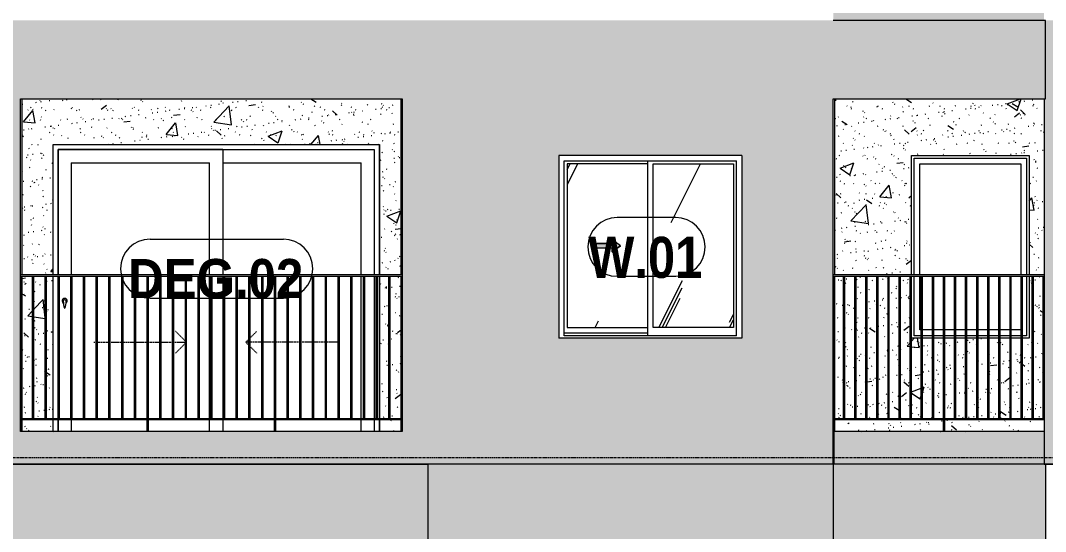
# Model space of a CAD drawing. Header units: millimetres. Extents: x 9199 to 175431, y -4466 to 35300.
# Drawn here: x 61912 to 69762, y 5034 to 8950 of the extents above; entities that cross this region are included whole.
import ezdxf

# ---------------------------------------------------------------- set-up
doc = ezdxf.new("R2010")
doc.units = ezdxf.units.MM
for name, pattern in [('1 NÉT CALL OUT', [6, 3, -3]), ('Centre', [31.75, 6.35, -4.7625, 15.875, -4.7625]), ('Dash', [6, 3, -3])]:
    doc.linetypes.add(name, pattern=pattern)
for name, color, linetype, lineweight in [('0-1', 7, 'Continuous', 5), ('A-DETL-GENF', 92, 'Continuous', 9), ('A-DETL-GENF-1', 92, '1 NÉT CALL OUT', 9), ('A-DOOR', 31, 'Continuous', 9), ('A-DOOR-FRAM', 31, 'Continuous', 9), ('A-DOOR-HDLN', 31, 'Dash', 18), ('A-DOOR-IDEN', 31, 'Continuous', 9), ('A-FLOR-HRAL', 11, 'Continuous', 9), ('A-FLOR-HRAL-1', 253, 'Continuous', 9), ('A-FLOR-LEVL-2', 51, 'Centre', 9), ('A-GLAZ', 151, 'Continuous', 9), ('A-GLAZ-1', 253, 'Continuous', 9), ('A-GLAZ-2', 7, 'Continuous', 9), ('A-GLAZ-3', 7, '1 NÉT CALL OUT', 9), ('A-GLAZ-IDEN', 152, 'Continuous', 9), ('A-WALL', 113, 'Continuous', 9), ('A-WALL-PATT', 111, 'Continuous', 9), ('A-WALL-PATT-1', 9, 'Continuous', 9), ('A-WALL-PATT-2', 111, 'Continuous', 5), ('I-WALL', 2, 'Continuous', 9), ('I-WALL-1', 7, 'Continuous', 9), ('S-COLS-1', 7, 'Continuous', 9)]:
    doc.layers.add(name, color=color, linetype=linetype, lineweight=lineweight)
doc.styles.add('Arial_B_1', font='arialbd.ttf', dxfattribs={"width": 0.85, "height": 315})
doc.styles.add('Arial_B_2', font='arialbd.ttf', dxfattribs={"width": 0.9, "height": 300})
pattern_1 = [(50, (51388.9, 1200), (1093.104, -95.634), [114.3, -1257.3]), (355, (51388.9, 1200), (-211.46, 1146.34), [91.44, -1005.84]), (100.451, (51480, 1192), (881.656, 1050.7), [97.14, -1068.54]), (46.184, (51389, 1504.8), (1626.475, -252.26), [171.45, -1885.95]), (96.636, (51524.5, 1483.8), (1424.42, 1484.57), [145.71, -1602.81]), (351.184, (51389, 1504.8), (1424.43, 1484.55), [137.16, -1508.76]), (21, (51541.3, 1428.6), (909.686, -613.59), [114.3, -1257.3]), (326, (51541.3, 1428.6), (370.81, 1105.13), [91.44, -1005.84]), (71.451, (51617.1, 1377.5), (1280.503, 491.53), [97.14, -1068.54]), (37.5, (51388.93, 1200), (18.531, 507.33), [50.292, -943.356, 50.292, -970.788, -1009.65]), (37.5, (51388.93, 1200), (18.531, 507.33), [-2014.728, 50.292, -959.358]), (7.5, (51388.93, 1200), (400.918, 601.084), [50.292, -531.876, 50.292, -920.496, -384.81]), (7.5, (51388.93, 1200), (400.918, 601.084), [-1552.956, 50.292, -334.518]), (327.5, (51049.1, 1200), (813.545, -34.374), [50.292, -330.708, 50.292, -1138.428, -1577.34]), (327.5, (51049.1, 1200), (813.545, -34.374), [-1569.72, 50.292, -1527.048]), (317.5, (50896.7, 1200), (888.775, 152.56), [50.292, -445.008, 50.292, -739.14, -1120.14]), (317.5, (50896.7, 1200), (888.775, 152.56), [-1284.73, 50.29, -1069.85])]
pattern_2 = [(37.5, (51388.93, 1200), (-4.7995, 146.8239), [5.029, -110.795, 5.029, -124.511, -123.825]), (37.5, (51388.93, 1200), (-4.7995, 146.8239), [-245.364, 5.029, -118.796]), (7.5, (51388.93, 1200), (134.8574, 215.0472), [5.029, -57.455, 5.029, -99.365, -40.005]), (7.5, (51388.93, 1200), (134.8574, 215.0472), [-166.878, 5.029, -34.976]), (327.5, (51295.21, 1200), (237.29776, 0.4316), [5.029, -33.071, 5.029, -132.131, -179.07]), (327.5, (51295.21, 1200), (237.29776, 0.4316), [-175.26, 5.029, -174.041]), (317.5, (51295.2, 1200), (229.067, 66.8792), [5.029, -14.021, 5.029, -84.887, -102.87]), (317.5, (51295.2, 1200), (229.067, 66.8792), [-108.966, 5.029, -97.841])]
pattern_3 = [(63.435, (53179.2, 1304.34), (-0.001, 1524), [532.46, -2875.3]), (63.435, (51655.2, 1304.34), (-0.001, 1524), [532.46, -2875.3]), (63.435, (53908.74, 1598.8), (-0.001, 1524), [532.46, -2875.3]), (63.435, (52384.74, 1598.8), (-0.001, 1524), [532.46, -2875.3]), (63.435, (53798.3, 1494.84), (-0.001, 1524), [532.46, -2875.3]), (63.435, (52274.3, 1494.84), (-0.001, 1524), [532.46, -2875.3]), (63.435, (53685.8, 2090.1), (-0.001, 1524), [258.8, -3148.97]), (63.435, (52161.8, 2090.1), (-0.001, 1524), [258.8, -3148.97]), (63.435, (53612.15, 1997.95), (-0.001, 1524), [532.46, -2875.3]), (63.435, (52088.15, 1997.95), (-0.001, 1524), [532.46, -2875.3]), (63.435, (53625.14, 2064.1), (-0.001, 1524), [532.46, -2875.3]), (63.435, (52101.14, 2064.1), (-0.001, 1524), [532.46, -2875.3]), (63.435, (53010.3, 1773.94), (-0.001, 1524), [532.46, -2875.3]), (63.435, (51486.3, 1773.94), (-0.001, 1524), [532.46, -2875.3]), (63.435, (53023.3, 1851.9), (-0.001, 1524), [532.46, -2875.3]), (63.435, (51499.3, 1851.9), (-0.001, 1524), [532.46, -2875.3]), (63.435, (53026.8, 1908.1), (-0.001, 1524), [532.46, -2875.3]), (63.435, (51502.8, 1908.1), (-0.001, 1524), [532.46, -2875.3])]

# ---------------------------------------------------------------- blocks, each defined once
blk = doc.blocks.new('NCV_TKTC_KET CAU_rvt-1-TKCS_MẶT ĐỨNG HƯỚNG ĐÔNG')
at = {"layer": 'S-COLS-1'}
blk.add_line((61911.9, 5800), (61911.9, 8350.1), dxfattribs=at)
blk = doc.blocks.new('M_Fixed - 900 x 1400-901191-TKCS_MẶT ĐỨNG HƯỚNG ĐÔNG')
at = {"layer": 'A-GLAZ-2'}
for p, q in [((52355.9, 7896), (53217.9, 7896)), ((52355.9, 7000), (52355.9, 7896)), ((52399.9, 7852), (53173.9, 7852)), ((52399.9, 7000), (52399.9, 7852)), ((53173.9, 7852), (53173.9, 7000)), ((53217.9, 7896), (53217.9, 7000)), ((52355.9, 6534), (52355.9, 6990)), ((52399.9, 6578), (52399.9, 6990)), ((53173.9, 6990), (53173.9, 6578)), ((53217.9, 6990), (53217.9, 6534)), ((52411, 6534), (52355.9, 6534)), ((52411, 6578), (52399.9, 6578)), ((52496, 6578), (52421, 6578)), ((52496, 6534), (52421, 6534)), ((52580.9, 6578), (52506, 6578)), ((52580.9, 6534), (52506, 6534)), ((52665.8, 6578), (52590.9, 6578)), ((52665.8, 6534), (52590.9, 6534)), ((52750.8, 6578), (52675.8, 6578)), ((52750.8, 6534), (52675.8, 6534)), ((52835.7, 6578), (52760.8, 6578)), ((52835.7, 6534), (52760.8, 6534)), ((52920.7, 6578), (52845.7, 6578)), ((52920.7, 6534), (52845.7, 6534)), ((53005.6, 6578), (52930.7, 6578)), ((53005.6, 6534), (52930.7, 6534)), ((53090.5, 6578), (53015.6, 6578)), ((53090.5, 6534), (53015.6, 6534)), ((53173.9, 6578), (53100.5, 6578)), ((53175.5, 6534), (53100.5, 6534)), ((53217.9, 6534), (53185.5, 6534))]:
    blk.add_line(p, q, dxfattribs=at)
blk = doc.blocks.new('Railing - 10mm-901206-TKCS_MẶT ĐỨNG HƯỚNG ĐÔNG')
at = {"layer": 'A-FLOR-HRAL-1'}
for p, q in [((51816.4, 5900), (51816.4, 6990)), ((51826.4, 5900), (51826.4, 6990))]:
    blk.add_line(p, q, dxfattribs=at)
blk = doc.blocks.new('Railing - 50 x 10mm-901224-TKCS_MẶT ĐỨNG HƯỚNG ĐÔNG')
at = {"layer": 'A-FLOR-HRAL-1'}
for p, q in [((52580.9, 6990), (52590.9, 6990)), ((52580.9, 5800), (52580.9, 6990)), ((52590.9, 5800), (52590.9, 6990))]:
    blk.add_line(p, q, dxfattribs=at)
blk = doc.blocks.new('Railing - 10mm-V14-TKCS_MẶT ĐỨNG HƯỚNG ĐÔNG')
at = {"layer": 'A-FLOR-HRAL-1'}
blk.add_line((45145.352937, 5900), (45145.352937, 6990), dxfattribs=at)
blk = doc.blocks.new('Railing - 50 x 10mm-901205-TKCS_MẶT ĐỨNG HƯỚNG ĐÔNG')
at = {"layer": 'A-FLOR-HRAL-1'}
for p, q in [((68136.9, 6990), (68141.5, 6990)), ((68141.5, 5750), (68141.5, 6990)), ((68141.5, 5750), (68136.9, 5750))]:
    blk.add_line(p, q, dxfattribs=at)
blk = doc.blocks.new('Railing - Railing-1009775-TKCS_MẶT ĐỨNG HƯỚNG ĐÔNG')
at = {"layer": 'A-FLOR-HRAL-1'}
for p, q in [((68136.9, 5900), (69751.9, 5900)), ((69751.9, 5890), (68136.9, 5890))]:
    blk.add_line(p, q, dxfattribs=at)
for name, p in [('Railing - 50 x 10mm-901205-TKCS_MẶT ĐỨNG HƯỚNG ĐÔNG', (0, 0)), ('Railing - 10mm-901206-TKCS_MẶT ĐỨNG HƯỚNG ĐÔNG', (16400, 0)), ('Railing - 10mm-901206-TKCS_MẶT ĐỨNG HƯỚNG ĐÔNG', (16484.9, 0)), ('Railing - 10mm-901206-TKCS_MẶT ĐỨNG HƯỚNG ĐÔNG', (16569.9, 0)), ('Railing - 10mm-901206-TKCS_MẶT ĐỨNG HƯỚNG ĐÔNG', (16654.8, 0)), ('Railing - 10mm-901206-TKCS_MẶT ĐỨNG HƯỚNG ĐÔNG', (16739.8, 0)), ('Railing - 10mm-901206-TKCS_MẶT ĐỨNG HƯỚNG ĐÔNG', (16824.7, 0)), ('Railing - 10mm-901206-TKCS_MẶT ĐỨNG HƯỚNG ĐÔNG', (16909.6, 0)), ('Railing - 10mm-901206-TKCS_MẶT ĐỨNG HƯỚNG ĐÔNG', (16994.6, 0)), ('Railing - 10mm-901206-TKCS_MẶT ĐỨNG HƯỚNG ĐÔNG', (17079.5, 0)), ('Railing - 50 x 10mm-901224-TKCS_MẶT ĐỨNG HƯỚNG ĐÔNG', (16400, 0)), ('Railing - 10mm-901206-TKCS_MẶT ĐỨNG HƯỚNG ĐÔNG', (17249.4, 0)), ('Railing - 10mm-901206-TKCS_MẶT ĐỨNG HƯỚNG ĐÔNG', (17334.3, 0)), ('Railing - 10mm-901206-TKCS_MẶT ĐỨNG HƯỚNG ĐÔNG', (17419.3, 0)), ('Railing - 10mm-901206-TKCS_MẶT ĐỨNG HƯỚNG ĐÔNG', (17504.2, 0)), ('Railing - 10mm-901206-TKCS_MẶT ĐỨNG HƯỚNG ĐÔNG', (17589.2, 0)), ('Railing - 10mm-901206-TKCS_MẶT ĐỨNG HƯỚNG ĐÔNG', (17674.1, 0)), ('Railing - 10mm-901206-TKCS_MẶT ĐỨNG HƯỚNG ĐÔNG', (17759, 0)), ('Railing - 10mm-901206-TKCS_MẶT ĐỨNG HƯỚNG ĐÔNG', (17844, 0)), ('Railing - 10mm-V14-TKCS_MẶT ĐỨNG HƯỚNG ĐÔNG', (24600, 0))]:
    blk.add_blockref(name, p)
blk = doc.blocks.new('Top Rail Type - Top Rail_Internal_-1009776-TKCS_MẶT ĐỨNG HƯỚNG ĐÔNG')
at = {"layer": 'A-FLOR-HRAL-1'}
for p, q in [((69751.9, 7000), (68136.9, 7000)), ((68136.9, 6990), (69751.9, 6990))]:
    blk.add_line(p, q, dxfattribs=at)
blk = doc.blocks.new('NCV_TKTC_TANG 2_rvt-1-TKCS_MẶT ĐỨNG HƯỚNG ĐÔNG')
at = {"layer": 'A-WALL-PATT-1'}
h = blk.add_hatch(dxfattribs=at)
h.set_pattern_fill('FP_2', color=256, style=0, pattern_type=2)
h.set_pattern_definition(pattern_1)
h.paths.add_polyline_path([(64816.4, 5800), (64826.9, 5800), (64826.9, 5890), (64662.4, 5890), (64662.4, 5800)])
h.paths.add_polyline_path([(61921.9, 5800), (62162.4, 5800), (62162.4, 5890), (61921.9, 5890)])
h.paths.add_polyline_path([(62004.4, 5900), (62004.4, 6990), (61921.9, 6990), (61921.9, 5900)])
h.paths.add_polyline_path([(64809.4, 5900), (64826.9, 5900), (64826.9, 6990), (64743.9, 6990), (64743.9, 5900), (64755.3, 5900)])
h.paths.add_polyline_path([(62014.4, 5900), (62101.9, 5900), (62101.9, 6990), (62014.4, 6990), (62014.4, 5983.2)])
h.paths.add_polyline_path([(62162.4, 5900), (62162.4, 6990), (62111.9, 6990), (62111.9, 5900)])
h.paths.add_polyline_path([(64662.4, 5900), (64733.9, 5900), (64733.1, 6990), (64662.4, 6990), (64662.4, 5983.2)])
h.paths.add_polyline_path([(62023.9, 7000), (62162.4, 7000), (62162.4, 8000), (64662.4, 8000), (64662.4, 7000), (64826.9, 7000), (64826.9, 8350), (61921.9, 8350), (61921.9, 7000)])
h = blk.add_hatch(dxfattribs=at)
h.set_pattern_fill('FP_3', color=256, style=0, pattern_type=2)
h.set_pattern_definition(pattern_2)
h.paths.add_polyline_path([(64816.4, 5800), (64826.9, 5800), (64826.9, 5890), (64662.4, 5890), (64662.4, 5800)])
h.paths.add_polyline_path([(61921.9, 5800), (62162.4, 5800), (62162.4, 5890), (61921.9, 5890)])
h.paths.add_polyline_path([(62004.4, 5900), (62004.4, 6990), (61921.9, 6990), (61921.9, 5900)])
h.paths.add_polyline_path([(64809.4, 5900), (64826.9, 5900), (64826.9, 6990), (64743.9, 6990), (64743.9, 5900), (64755.3, 5900)])
h.paths.add_polyline_path([(62014.4, 5900), (62101.9, 5900), (62101.9, 6990), (62014.4, 6990), (62014.4, 5983.2)])
h.paths.add_polyline_path([(62162.4, 5900), (62162.4, 6990), (62111.9, 6990), (62111.9, 5900)])
h.paths.add_polyline_path([(64662.4, 5900), (64733.9, 5900), (64733.1, 6990), (64662.4, 6990), (64662.4, 5983.2)])
h.paths.add_polyline_path([(62023.9, 7000), (62162.4, 7000), (62162.4, 8000), (64662.4, 8000), (64662.4, 7000), (64826.9, 7000), (64826.9, 8350), (61921.9, 8350), (61921.9, 7000)])
h = blk.add_hatch(dxfattribs=at)
h.set_pattern_fill('FP_2', color=256, style=0, pattern_type=2)
h.set_pattern_definition(pattern_1)
h.paths.add_polyline_path([(69740.3, 5800), (69751.9, 5800), (69751.9, 5890), (68990.9, 5890), (68990.9, 5800), (69732, 5800)])
h.paths.add_polyline_path([(68146.9, 5800), (68980.9, 5800), (68980.9, 5890), (68146.9, 5890)])
h.paths.add_polyline_path([(68980.9, 5900), (68980.9, 6515), (68906, 6515), (68906, 5900)])
h.paths.add_polyline_path([(68990.9, 5900), (69065.8, 5900), (69065.8, 6515), (68990.9, 6515), (68990.9, 5983.2)])
h.paths.add_polyline_path([(69075.8, 5900), (69150.8, 5900), (69150.8, 6515), (69075.8, 6515), (69075.8, 5983.2)])
h.paths.add_polyline_path([(68471.3, 5900), (68471.3, 6990), (68396.3, 6990), (68396.3, 5900)])
h.paths.add_polyline_path([(68896, 5900), (68896, 6515), (68821, 6515), (68821, 5900)])
h.paths.add_polyline_path([(68386.3, 5900), (68386.3, 6990), (68311.4, 6990), (68311.4, 5900), (68317.5, 5900)])
h.paths.add_polyline_path([(68811, 5900), (68811, 6515), (68736.9, 6515), (68736.1, 5900)])
h.paths.add_polyline_path([(69725.8, 5900), (69745.4, 5900), (69745.4, 6990), (69670.4, 6990), (69670.4, 5900), (69718.7, 5900)])
h.paths.add_polyline_path([(68726.1, 5900), (68726.1, 6990), (68651.1, 6990), (68651.1, 5900)])
h.paths.add_polyline_path([(68212.1, 5900), (68216.4, 5900), (68216.4, 6990), (68146.9, 6990), (68146.9, 5900)])
h.paths.add_polyline_path([(68641.1, 5900), (68641.1, 6990), (68566.2, 6990), (68566.2, 5900)])
h.paths.add_polyline_path([(69660.4, 5900), (69660.4, 6990), (69636.9, 6990), (69636.9, 6515), (69585.5, 6515), (69585.5, 5900)])
h.paths.add_polyline_path([(68226.4, 5900), (68301.4, 5900), (68301.4, 6990), (68226.4, 6990), (68226.4, 5955.2)])
h.paths.add_polyline_path([(69575.5, 5900), (69575.5, 6515), (69500.5, 6515), (69500.5, 5900)])
h.paths.add_polyline_path([(69490.5, 5900), (69490.5, 6515), (69415.6, 6515), (69415.6, 5900), (69458.6, 5900)])
h.paths.add_polyline_path([(68556.2, 5900), (68556.2, 6990), (68481.3, 6990), (68481.3, 5900)])
h.paths.add_polyline_path([(69405.6, 5900), (69405.6, 6515), (69330.7, 6515), (69330.7, 5900)])
h.paths.add_polyline_path([(69320.7, 5900), (69320.7, 6515), (69245.7, 6515), (69245.7, 5900)])
h.paths.add_polyline_path([(69160.8, 5900), (69235.7, 5900), (69235.7, 6515), (69160.8, 6515), (69160.8, 5983.2)])
h.paths.add_polyline_path([(69636.9, 7000), (69751.9, 7000), (69751.9, 8350), (68146.9, 8350), (68146.9, 7000), (68736.9, 7000), (68736.9, 7915), (69636.9, 7915), (69636.9, 7065.2)])
h = blk.add_hatch(dxfattribs=at)
h.set_pattern_fill('FP_3', color=256, style=0, pattern_type=2)
h.set_pattern_definition(pattern_2)
h.paths.add_polyline_path([(69740.3, 5800), (69751.9, 5800), (69751.9, 5890), (68990.9, 5890), (68990.9, 5800), (69732, 5800)])
h.paths.add_polyline_path([(68146.9, 5800), (68980.9, 5800), (68980.9, 5890), (68146.9, 5890)])
h.paths.add_polyline_path([(68980.9, 5900), (68980.9, 6515), (68906, 6515), (68906, 5900)])
h.paths.add_polyline_path([(68990.9, 5900), (69065.8, 5900), (69065.8, 6515), (68990.9, 6515), (68990.9, 5983.2)])
h.paths.add_polyline_path([(69075.8, 5900), (69150.8, 5900), (69150.8, 6515), (69075.8, 6515), (69075.8, 5983.2)])
h.paths.add_polyline_path([(68471.3, 5900), (68471.3, 6990), (68396.3, 6990), (68396.3, 5900)])
h.paths.add_polyline_path([(68896, 5900), (68896, 6515), (68821, 6515), (68821, 5900)])
h.paths.add_polyline_path([(68386.3, 5900), (68386.3, 6990), (68311.4, 6990), (68311.4, 5900), (68317.5, 5900)])
h.paths.add_polyline_path([(68811, 5900), (68811, 6515), (68736.9, 6515), (68736.1, 5900)])
h.paths.add_polyline_path([(69725.8, 5900), (69745.4, 5900), (69745.4, 6990), (69670.4, 6990), (69670.4, 5900), (69718.7, 5900)])
h.paths.add_polyline_path([(68726.1, 5900), (68726.1, 6990), (68651.1, 6990), (68651.1, 5900)])
h.paths.add_polyline_path([(68212.1, 5900), (68216.4, 5900), (68216.4, 6990), (68146.9, 6990), (68146.9, 5900)])
h.paths.add_polyline_path([(68641.1, 5900), (68641.1, 6990), (68566.2, 6990), (68566.2, 5900)])
h.paths.add_polyline_path([(69660.4, 5900), (69660.4, 6990), (69636.9, 6990), (69636.9, 6515), (69585.5, 6515), (69585.5, 5900)])
h.paths.add_polyline_path([(68226.4, 5900), (68301.4, 5900), (68301.4, 6990), (68226.4, 6990), (68226.4, 5955.2)])
h.paths.add_polyline_path([(69575.5, 5900), (69575.5, 6515), (69500.5, 6515), (69500.5, 5900)])
h.paths.add_polyline_path([(69490.5, 5900), (69490.5, 6515), (69415.6, 6515), (69415.6, 5900), (69458.6, 5900)])
h.paths.add_polyline_path([(68556.2, 5900), (68556.2, 6990), (68481.3, 6990), (68481.3, 5900)])
h.paths.add_polyline_path([(69405.6, 5900), (69405.6, 6515), (69330.7, 6515), (69330.7, 5900)])
h.paths.add_polyline_path([(69320.7, 5900), (69320.7, 6515), (69245.7, 6515), (69245.7, 5900)])
h.paths.add_polyline_path([(69160.8, 5900), (69235.7, 5900), (69235.7, 6515), (69160.8, 6515), (69160.8, 5983.2)])
h.paths.add_polyline_path([(69636.9, 7000), (69751.9, 7000), (69751.9, 8350), (68146.9, 8350), (68146.9, 7000), (68736.9, 7000), (68736.9, 7915), (69636.9, 7915), (69636.9, 7065.2)])
at = {"layer": 'I-WALL-1'}
for p, q in [((61921.9, 8350), (61921.9, 7000)), ((64826.9, 7000), (64826.9, 8350)), ((68146.9, 8350), (68146.9, 7000)), ((62162.4, 7000), (62162.4, 8000)), ((62162.4, 8000), (64662.4, 8000)), ((64662.4, 8000), (64662.4, 7000)), ((68736.9, 7000), (68736.9, 7915)), ((68736.9, 7915), (69636.9, 7915)), ((69636.9, 7915), (69636.9, 7000)), ((61921.9, 6990), (61921.9, 5900)), ((62162.4, 5900), (62162.4, 6990)), ((64662.4, 6990), (64662.4, 5900)), ((64826.9, 5900), (64826.9, 6990)), ((68146.9, 6990), (68146.9, 5900)), ((68736.9, 6515), (68736.9, 6990)), ((69636.9, 6990), (69636.9, 6515)), ((68811, 6515), (68736.9, 6515)), ((68896, 6515), (68821, 6515)), ((68980.9, 6515), (68906, 6515)), ((69065.8, 6515), (68990.9, 6515)), ((69150.8, 6515), (69075.8, 6515)), ((69235.7, 6515), (69160.8, 6515)), ((69320.7, 6515), (69245.7, 6515)), ((69405.6, 6515), (69330.7, 6515)), ((69490.5, 6515), (69415.6, 6515)), ((69575.5, 6515), (69500.5, 6515)), ((69636.9, 6515), (69585.5, 6515)), ((61921.9, 5890), (61921.9, 5800)), ((62162.4, 5800), (62162.4, 5890)), ((64662.4, 5890), (64662.4, 5800)), ((64826.9, 5800), (64826.9, 5890)), ((68146.9, 5890), (68146.9, 5800))]:
    blk.add_line(p, q, dxfattribs=at)
at = {"layer": 'A-FLOR-HRAL-1'}
for name in ['Top Rail Type - Top Rail_Internal_-1009776-TKCS_MẶT ĐỨNG HƯỚNG ĐÔNG', 'Railing - Railing-1009775-TKCS_MẶT ĐỨNG HƯỚNG ĐÔNG']:
    blk.add_blockref(name, (0, 0), dxfattribs=at)
at = {"layer": 'A-GLAZ-1'}
blk.add_blockref('M_Fixed - 900 x 1400-901191-TKCS_MẶT ĐỨNG HƯỚNG ĐÔNG', (16400, 0), dxfattribs=at)
blk = doc.blocks.new('1_FAMILY RVT - W01-WxH 1400x1400xmm-V23-TKCS_MẶT ĐỨNG HƯỚNG ĐÔNG')
at = {"layer": 'A-DETL-GENF-1'}
blk.add_hatch(color=256, dxfattribs=at).paths.add_polyline_path([(66439.8, 7176.5), (66507.5, 7223.9), (66439.8, 7271.4), (66439.8, 7240.9), (66304.3, 7240.9), (66304.3, 7207), (66439.8, 7207)])
at = {"layer": 'A-GLAZ'}
h = blk.add_hatch(dxfattribs=at)
h.set_pattern_fill('FP_1', color=256, style=0, pattern_type=2)
h.set_pattern_definition(pattern_3)
h.paths.add_polyline_path([(66713.1, 6596.9), (66713.1, 7850.9), (66098.8, 7850.9), (66098.8, 6596.9)])
h.paths.add_polyline_path([(66439.8, 7176.5), (66439.8, 7207), (66304.3, 7207), (66304.3, 7240.9), (66439.8, 7240.9), (66439.8, 7271.4), (66507.5, 7223.9), (66483.4, 7207)])
h = blk.add_hatch(dxfattribs=at)
h.set_pattern_fill('FP_1', color=256, style=0, pattern_type=2)
h.set_pattern_definition(pattern_3)
h.paths.add_polyline_path([(67371.8, 6596.9), (67371.8, 7850.9), (66757.5, 7850.9), (66757.5, 6596.9)])
at = {"layer": 'A-DETL-GENF'}
for p, q in [((66304.3, 7240.9), (66304.3, 7207)), ((66304.3, 7240.9), (66439.8, 7240.9)), ((66439.8, 7240.9), (66304.3, 7240.9)), ((66304.3, 7240.9), (66304.3, 7207)), ((66439.8, 7271.4), (66439.8, 7240.9)), ((66507.5, 7223.9), (66439.8, 7271.4)), ((66507.5, 7223.9), (66439.8, 7271.4)), ((66439.8, 7271.4), (66439.8, 7240.9)), ((66507.5, 7223.9), (66439.8, 7176.5)), ((66439.8, 7176.5), (66507.5, 7223.9)), ((66304.3, 7207), (66439.8, 7207)), ((66304.3, 7207), (66439.8, 7207)), ((66439.8, 7207), (66439.8, 7176.5)), ((66439.8, 7207), (66439.8, 7176.5))]:
    blk.add_line(p, q, dxfattribs=at)
at = {"layer": 'A-GLAZ'}
for p, q in [((67435.3, 7914.4), (66035.3, 7914.4)), ((66035.3, 7914.4), (66035.3, 6514.4)), ((66076.2, 7873.5), (67394.4, 7873.5)), ((66076.2, 6533.4), (66076.2, 7873.5)), ((66098.8, 7850.9), (66098.8, 6596.9)), ((66713.1, 7850.9), (66098.8, 7850.9)), ((66713.1, 7873.5), (66713.1, 6533.4)), ((66757.5, 6596.9), (66757.5, 7850.9)), ((66757.5, 7850.9), (67371.8, 7850.9)), ((67371.8, 7850.9), (67371.8, 6596.9)), ((67394.4, 6533.4), (67394.4, 7873.5)), ((67435.3, 7914.4), (67435.3, 6514.4)), ((66098.8, 6596.9), (66713.1, 6596.9)), ((67371.8, 6596.9), (66757.5, 6596.9)), ((66713.1, 6552.5), (66076.2, 6552.5)), ((66713.1, 6552.5), (66076.2, 6552.5)), ((67394.4, 6533.4), (66076.2, 6533.4)), ((67435.3, 6514.4), (66035.3, 6514.4))]:
    blk.add_line(p, q, dxfattribs=at)
blk = doc.blocks.new('Railing - 10mm-1251313-TKCS_MẶT ĐỨNG HƯỚNG ĐÔNG')
at = {"layer": 'A-FLOR-HRAL'}
for p, q in [((70204.4, 2500), (70204.4, 3590)), ((70214.4, 2500), (70214.4, 3590))]:
    blk.add_line(p, q, dxfattribs=at)
blk = doc.blocks.new('Railing - 50 x 10mm-V52-TKCS_MẶT ĐỨNG HƯỚNG ĐÔNG')
at = {"layer": 'A-FLOR-HRAL'}
for p, q in [((71081.4, 6990), (71091.4, 6990)), ((71081.4, 5800), (71081.4, 6990)), ((71091.4, 5800), (71091.4, 6990))]:
    blk.add_line(p, q, dxfattribs=at)
blk = doc.blocks.new('Railing - 50 x 10mm-V53-TKCS_MẶT ĐỨNG HƯỚNG ĐÔNG')
at = {"layer": 'A-FLOR-HRAL'}
for p in [(70111.9, 6990), (70116.9, 5800)]:
    blk.add_line(p, (70116.9, 6990), dxfattribs=at)
blk = doc.blocks.new('Railing - 50 x 10mm-V55-TKCS_MẶT ĐỨNG HƯỚNG ĐÔNG')
at = {"layer": 'A-FLOR-HRAL'}
for p, q in [((64831.3, 6990), (64835.3, 6990)), ((64831.3, 5800), (64831.3, 6990))]:
    blk.add_line(p, q, dxfattribs=at)
blk = doc.blocks.new('Railing - Railing-3231417-TKCS_MẶT ĐỨNG HƯỚNG ĐÔNG')
at = {"layer": 'A-FLOR-HRAL'}
for p, q in [((61911.9, 5900), (64835.3, 5900)), ((64835.3, 5890), (61911.9, 5890))]:
    blk.add_line(p, q, dxfattribs=at)
for name, p in [('Railing - 50 x 10mm-V53-TKCS_MẶT ĐỨNG HƯỚNG ĐÔNG', (-8200, 0)), ('Railing - 10mm-1251313-TKCS_MẶT ĐỨNG HƯỚNG ĐÔNG', (-8200, 3400)), ('Railing - 10mm-1251313-TKCS_MẶT ĐỨNG HƯỚNG ĐÔNG', (-8102.5, 3400)), ('Railing - 10mm-1251313-TKCS_MẶT ĐỨNG HƯỚNG ĐÔNG', (-8005, 3400)), ('Railing - 10mm-1251313-TKCS_MẶT ĐỨNG HƯỚNG ĐÔNG', (-7907.5, 3400)), ('Railing - 10mm-1251313-TKCS_MẶT ĐỨNG HƯỚNG ĐÔNG', (-7810, 3400)), ('Railing - 10mm-1251313-TKCS_MẶT ĐỨNG HƯỚNG ĐÔNG', (-7712.6, 3400)), ('Railing - 10mm-1251313-TKCS_MẶT ĐỨNG HƯỚNG ĐÔNG', (-7615.1, 3400)), ('Railing - 10mm-1251313-TKCS_MẶT ĐỨNG HƯỚNG ĐÔNG', (-7517.6, 3400)), ('Railing - 10mm-1251313-TKCS_MẶT ĐỨNG HƯỚNG ĐÔNG', (-7420.1, 3400)), ('Railing - 50 x 10mm-V52-TKCS_MẶT ĐỨNG HƯỚNG ĐÔNG', (-8199.7, 0)), ('Railing - 10mm-1251313-TKCS_MẶT ĐỨNG HƯỚNG ĐÔNG', (-7225.2, 3400)), ('Railing - 10mm-1251313-TKCS_MẶT ĐỨNG HƯỚNG ĐÔNG', (-7127.7, 3400)), ('Railing - 10mm-1251313-TKCS_MẶT ĐỨNG HƯỚNG ĐÔNG', (-7030.2, 3400)), ('Railing - 10mm-1251313-TKCS_MẶT ĐỨNG HƯỚNG ĐÔNG', (-6932.7, 3400)), ('Railing - 10mm-1251313-TKCS_MẶT ĐỨNG HƯỚNG ĐÔNG', (-6835.2, 3400)), ('Railing - 10mm-1251313-TKCS_MẶT ĐỨNG HƯỚNG ĐÔNG', (-6737.8, 3400)), ('Railing - 10mm-1251313-TKCS_MẶT ĐỨNG HƯỚNG ĐÔNG', (-6640.3, 3400)), ('Railing - 10mm-1251313-TKCS_MẶT ĐỨNG HƯỚNG ĐÔNG', (-6542.8, 3400)), ('Railing - 10mm-1251313-TKCS_MẶT ĐỨNG HƯỚNG ĐÔNG', (-6445.3, 3400)), ('Railing - 50 x 10mm-V52-TKCS_MẶT ĐỨNG HƯỚNG ĐÔNG', (-7224.9, 0)), ('Railing - 10mm-1251313-TKCS_MẶT ĐỨNG HƯỚNG ĐÔNG', (-6250.4, 3400)), ('Railing - 10mm-1251313-TKCS_MẶT ĐỨNG HƯỚNG ĐÔNG', (-6152.9, 3400)), ('Railing - 10mm-1251313-TKCS_MẶT ĐỨNG HƯỚNG ĐÔNG', (-6055.4, 3400)), ('Railing - 10mm-1251313-TKCS_MẶT ĐỨNG HƯỚNG ĐÔNG', (-5957.9, 3400)), ('Railing - 10mm-1251313-TKCS_MẶT ĐỨNG HƯỚNG ĐÔNG', (-5860.4, 3400)), ('Railing - 10mm-1251313-TKCS_MẶT ĐỨNG HƯỚNG ĐÔNG', (-5763, 3400)), ('Railing - 10mm-1251313-TKCS_MẶT ĐỨNG HƯỚNG ĐÔNG', (-5665.5, 3400)), ('Railing - 10mm-1251313-TKCS_MẶT ĐỨNG HƯỚNG ĐÔNG', (-5568, 3400)), ('Railing - 10mm-1251313-TKCS_MẶT ĐỨNG HƯỚNG ĐÔNG', (-5470.5, 3400)), ('Railing - 50 x 10mm-V55-TKCS_MẶT ĐỨNG HƯỚNG ĐÔNG', (0, 0))]:
    blk.add_blockref(name, p)
blk = doc.blocks.new('Top Rail Type - Top Rail_Internal_-3231420-TKCS_MẶT ĐỨNG HƯỚNG ĐÔNG')
at = {"layer": 'A-FLOR-HRAL'}
for p, q in [((64835.3, 7000), (61911.9, 7000)), ((61911.9, 6990), (64835.3, 6990))]:
    blk.add_line(p, q, dxfattribs=at)
blk = doc.blocks.new('DEG_02-DEG_03 - DEG_02-2500x2400mm-CỬA ĐI 02 CÁNH TRƯỢT-V62-TKCS_MẶT ĐỨNG HƯỚNG ĐÔNG')
at = {"layer": 'A-DOOR'}
for p, q in [((62200.3, 7000), (62200.3, 7960)), ((63460.3, 7960), (62200.3, 7960)), ((63460.3, 7960), (63460.3, 7000)), ((62300.3, 7860), (63360.3, 7860)), ((62300.3, 7860), (62300.3, 7000)), ((63360.3, 7000), (63360.3, 7860)), ((63460.3, 7860), (64520.3, 7860)), ((64520.3, 7000), (64520.3, 7860)), ((63360.3, 5900), (63360.3, 6990)), ((63460.3, 6990), (63460.3, 5900)), ((64520.3, 5900), (64520.3, 6990)), ((62200.3, 5800), (62200.3, 5890)), ((62300.3, 5890), (62300.3, 5800)), ((63360.3, 5800), (63360.3, 5890)), ((63460.3, 5890), (63460.3, 5800)), ((64520.3, 5800), (64520.3, 5890))]:
    blk.add_line(p, q, dxfattribs=at)
at = {"layer": 'A-DOOR', "flags": 128}
blk.add_lwpolyline([(62251.8, 6808.7), (62251.8, 6808.7), (62251.8, 6808.7), (62251.8, 6808.7), (62251.8, 6808.7), (62251.8, 6808.7), (62251.8, 6808.7), (62251.7, 6808.7), (62251.7, 6808.7), (62251.7, 6808.7), (62251.7, 6808.7), (62251.6, 6808.7), (62251.6, 6808.7), (62251.6, 6808.7), (62251.5, 6808.7), (62251.5, 6808.7), (62251.5, 6808.7), (62251.4, 6808.7), (62251.4, 6808.7), (62251.4, 6808.7), (62251.3, 6808.7), (62251.3, 6808.7), (62251.2, 6808.7), (62251.2, 6808.7), (62251.1, 6808.7), (62251.1, 6808.7), (62251, 6808.7), (62251, 6808.7), (62250.9, 6808.7), (62250.9, 6808.7), (62250.8, 6808.7), (62250.7, 6808.7), (62250.7, 6808.7), (62250.6, 6808.7), (62250.6, 6808.7), (62250.5, 6808.7), (62250.4, 6808.7), (62250.4, 6808.7), (62250.3, 6808.7), (62250.3, 6808.7), (62250.2, 6808.7), (62250.1, 6808.7), (62250.1, 6808.7), (62250, 6808.7), (62250, 6808.7), (62249.9, 6808.7), (62249.9, 6808.7), (62249.8, 6808.7), (62249.7, 6808.7), (62249.7, 6808.7), (62249.6, 6808.7), (62249.6, 6808.7), (62249.5, 6808.7), (62249.5, 6808.7), (62249.4, 6808.7), (62249.4, 6808.7), (62249.3, 6808.7), (62249.3, 6808.7), (62249.2, 6808.7), (62249.2, 6808.7), (62249.2, 6808.7), (62249.1, 6808.7), (62249.1, 6808.7), (62249.1, 6808.7), (62249, 6808.7), (62249, 6808.7), (62249, 6808.7), (62248.9, 6808.7), (62248.9, 6808.7), (62248.9, 6808.7), (62248.9, 6808.7), (62248.9, 6808.7), (62248.8, 6808.7), (62248.8, 6808.7), (62248.8, 6808.7), (62248.8, 6808.7), (62248.8, 6808.7)], dxfattribs=at)
at = {"layer": 'A-DOOR'}
for centre, radius, start, end in [((62250.3, 6800), 20, 0, 180), ((62250.3, 6800), 20, 180, 240.78835), ((62248.8, 6799.2), 9.45, 90, 180), ((62404.1, 6799.2), 164.8, 180, 199.13397), ((62251.8, 6799.2), 9.45, 0, 90), ((62096.5, 6799.2), 164.8, 340.86603, 0), ((62250.3, 6800), 20, 300, 360), ((62250.7, 6746), 2.34, 199.13397, 261.03098), ((62249.9, 6746), 2.34, 278.96902, 340.86603)]:
    blk.add_arc(centre, radius, start, end, dxfattribs=at)
at = {"layer": 'A-DOOR-FRAM'}
for p, q in [((62200.3, 7960), (62200.3, 7000)), ((62200.3, 7960), (64620.3, 7960)), ((64620.3, 7960), (64620.3, 7000)), ((64660.3, 7000), (64660.3, 8000)), ((64620.3, 6990), (64620.3, 5900)), ((64660.3, 5900), (64660.3, 6990)), ((62200.3, 5890), (62200.3, 5800)), ((64620.3, 5890), (64620.3, 5800)), ((64660.3, 5800), (64660.3, 5890))]:
    blk.add_line(p, q, dxfattribs=at)
at = {"layer": 'A-DOOR-HDLN'}
for p, q in [((63174.2, 6493.1), (63098.2, 6569.1)), ((63671.6, 6518.2), (63722.4, 6569.1)), ((62473.1, 6484.2), (62491.8, 6484.2)), ((62501.8, 6484.2), (62589.3, 6484.2)), ((62599.3, 6484.2), (62686.8, 6484.2)), ((62696.8, 6484.2), (62784.3, 6484.2)), ((62794.3, 6484.2), (62881.7, 6484.2)), ((62891.7, 6484.2), (62979.2, 6484.2)), ((62989.2, 6484.2), (63076.7, 6484.2)), ((63086.7, 6484.2), (63174.2, 6484.2)), ((63174.2, 6475.3), (63098.2, 6399.4)), ((63637.6, 6484.2), (63661.6, 6508.2)), ((63637.6, 6484.2), (63661.6, 6460.2)), ((63661.6, 6484.2), (63637.6, 6484.2)), ((63759.1, 6484.2), (63671.6, 6484.2)), ((63671.6, 6450.2), (63722.4, 6399.4)), ((63856.5, 6484.2), (63769.1, 6484.2)), ((63954, 6484.2), (63866.5, 6484.2)), ((64051.5, 6484.2), (63964, 6484.2)), ((64149, 6484.2), (64061.5, 6484.2)), ((64246.5, 6484.2), (64159, 6484.2)), ((64343.9, 6484.2), (64256.5, 6484.2))]:
    blk.add_line(p, q, dxfattribs=at)
blk = doc.blocks.new('SSA-WINDOW TAG - 10-2062020-TKCS_MẶT ĐỨNG HƯỚNG ĐÔNG')
at = {"layer": 'A-GLAZ-IDEN'}
for p, q in [((75129.8, 10839.4), (74682.2, 10839.4)), ((74682.2, 10389.4), (75129.8, 10389.4))]:
    blk.add_line(p, q, dxfattribs=at)
for centre, start, end in [((74682.2, 10614.4), 90, 270), ((75129.8, 10614.4), 270, 90)]:
    blk.add_arc(centre, 225, start, end, dxfattribs=at)
blk = doc.blocks.new('STN_Door Tag - STN_Door Tag-1788670-TKCS_MẶT ĐỨNG HƯỚNG ĐÔNG')
at = {"layer": 'A-DOOR-IDEN'}
for p, q in [((34026.9, 2034.3), (35047, 2034.3)), ((34026.9, 1581.5), (35047, 1581.5))]:
    blk.add_line(p, q, dxfattribs=at)
for centre, start, end in [((34026.9, 1807.9), 90, 270), ((35047, 1807.9), 270, 90)]:
    blk.add_arc(centre, 226.4, start, end, dxfattribs=at)

msp = doc.modelspace()

# ---------------------------------------------------------------- hatches: boundary and pattern name
at = {"layer": 'A-WALL-PATT'}
for points in [[(68136.9, 8950), (69751.9, 8950), (69751.9, 9200), (68136.9, 9200), (68136.9, 9000)], [(69118.7, 5550), (69751.9, 5550), (69751.9, 5800), (68141.9, 5800), (68141.9, 5550)]]:
    msp.add_hatch(color=256, dxfattribs=at).paths.add_polyline_path(points)
h = msp.add_hatch(color=256, dxfattribs=at)
h.paths.add_polyline_path([(61561.9, 5550), (65035.3, 5550), (65035.3, 8950), (61561.9, 8950), (61561.9, 5983.2)])
h.paths.add_polyline_path([(62769.7, 5800), (61911.5, 5800), (61911.5, 8350), (64835.3, 8350), (64835.3, 5800), (63827.8, 5800)])
h = msp.add_hatch(color=256, dxfattribs=at)
h.paths.add_polyline_path([(72293.2, 5550), (73239, 5550), (73239, 8950), (69761.9, 8950), (69761.9, 8350), (69751.9, 8350), (69751.9, 5550), (70176.9, 5550)])
h.paths.add_polyline_path([(73035.7, 5800), (70111.9, 5800), (70111.9, 8350), (73035.7, 8350), (73035.7, 5983.2)])
at = {"layer": 'A-WALL-PATT-2'}
h = msp.add_hatch(color=256, dxfattribs=at)
h.paths.add_polyline_path([(65035.3, 5550), (68136.9, 5550), (68136.9, 8950), (65035.3, 8950), (65035.3, 5983.2)])
h.paths.add_polyline_path([(66076.2, 6514.4), (66035.3, 6514.4), (66035.3, 7914.4), (67435.3, 7914.4), (67435.3, 6514.4), (67394.4, 6514.4)])
for points in [[(69761.9, 8350), (69761.9, 8950), (68136.9, 8950), (68136.9, 8350), (69118.7, 8350)], [(69762.3, 4945.8), (69762.3, 5550), (68136.9, 5550), (68136.9, 4945.8), (69118.7, 4945.8)]]:
    msp.add_hatch(color=256, dxfattribs=at).paths.add_polyline_path(points)
h = msp.add_hatch(color=256, dxfattribs=at)
h.paths.add_polyline_path([(65035.3, 2200), (65035.3, 3290), (64835.3, 3290), (64835.3, 2450), (61911.5, 2450), (61911.5, 3290), (61561.9, 3290), (61561.9, 2200), (63827.8, 2200)])
h.paths.add_polyline_path([(64886, 3300), (65035.3, 3300), (65035.3, 4690), (64835.3, 4690), (64835.3, 3300)])
h.paths.add_polyline_path([(61561.9, 3300), (61911.5, 3300), (61911.5, 4690), (61561.9, 4690), (61561.9, 3819.1)])
h.paths.add_polyline_path([(61711.5, 4700), (61911.5, 4700), (61911.5, 4950), (64835.3, 4950), (64835.3, 4700), (65035.3, 4700), (65035.3, 5550), (61561.9, 5550), (61561.9, 4700)])
h = msp.add_hatch(color=256, dxfattribs=at)
h.paths.add_polyline_path([(66076.2, 2200), (68146.9, 2200), (68146.9, 3290), (67435.3, 3290), (67435.3, 3114.4), (66035.3, 3114.4), (66035.3, 3290), (65035.3, 3290), (65035.3, 2200), (66035.3, 2200)])
h.paths.add_polyline_path([(68060.5, 3300), (68146.9, 3300), (68146.9, 4690), (65035.3, 4690), (65035.3, 3300), (66035.3, 3300), (66035.3, 4514.4), (67435.3, 4514.4), (67435.3, 3300)])
h.paths.add_polyline_path([(65035.3, 4700), (68146.9, 4700), (68146.9, 4945.8), (68136.9, 4945.8), (68136.9, 5550), (65035.3, 5550), (65035.3, 4901.2)])

# ---------------------------------------------------------------- linework, layer by layer
at = {"layer": 'A-FLOR-LEVL-2'}
msp.add_line((9199.1, 5600), (84597.8, 5600), dxfattribs=at)
at = {"layer": 'A-WALL'}
for p, q in [((61911.5, 8350), (64835.3, 8350)), ((64835.3, 8350), (64835.3, 5800)), ((68136.9, 5550), (68136.9, 8350)), ((69751.9, 8350), (69751.9, 5550)), ((64835.3, 5800), (61911.5, 5800)), ((61561.9, 5550), (65035.3, 5550)), ((68136.9, 5550), (61561.9, 5550)), ((65035.3, 2200), (65035.3, 5550)), ((69762.3, 5550), (68136.9, 5550)), ((68136.9, 5550), (68136.9, 4945.8)), ((69751.9, 5550), (76536.9, 5550)), ((76546.9, 5550), (69762.3, 5550)), ((69762.3, 5550), (69762.3, 2200))]:
    msp.add_line(p, q, dxfattribs=at)
at = {"layer": 'I-WALL'}
for p, q in [((69761.9, 8950), (68136.9, 8950)), ((69761.9, 8350), (69761.9, 8950)), ((68136.9, 8350), (69761.9, 8350)), ((69751.9, 5800), (68141.9, 5800)), ((68141.9, 5800), (68141.9, 5550))]:
    msp.add_line(p, q, dxfattribs=at)

# ---------------------------------------------------------------- block references
at = {"layer": '0-1'}
for name in ['NCV_TKTC_KET CAU_rvt-1-TKCS_MẶT ĐỨNG HƯỚNG ĐÔNG', 'NCV_TKTC_TANG 2_rvt-1-TKCS_MẶT ĐỨNG HƯỚNG ĐÔNG']:
    msp.add_blockref(name, (0, 0), dxfattribs=at)
at = {"layer": 'A-DOOR'}
msp.add_blockref('DEG_02-DEG_03 - DEG_02-2500x2400mm-CỬA ĐI 02 CÁNH TRƯỢT-V62-TKCS_MẶT ĐỨNG HƯỚNG ĐÔNG', (0, 0), dxfattribs=at)
at = {"layer": 'A-DOOR-IDEN'}
msp.add_blockref('STN_Door Tag - STN_Door Tag-1788670-TKCS_MẶT ĐỨNG HƯỚNG ĐÔNG', (28877.9, 5239.9), dxfattribs=at)
at = {"layer": 'A-FLOR-HRAL'}
for name in ['Top Rail Type - Top Rail_Internal_-3231420-TKCS_MẶT ĐỨNG HƯỚNG ĐÔNG', 'Railing - Railing-3231417-TKCS_MẶT ĐỨNG HƯỚNG ĐÔNG']:
    msp.add_blockref(name, (0, 0), dxfattribs=at)
at = {"layer": 'A-GLAZ-3'}
msp.add_blockref('1_FAMILY RVT - W01-WxH 1400x1400xmm-V23-TKCS_MẶT ĐỨNG HƯỚNG ĐÔNG', (0, 0), dxfattribs=at)
at = {"layer": 'A-GLAZ-IDEN'}
msp.add_blockref('SSA-WINDOW TAG - 10-2062020-TKCS_MẶT ĐỨNG HƯỚNG ĐÔNG', (-8200, -3400), dxfattribs=at)

# ---------------------------------------------------------------- texts
at = {"layer": 'A-DOOR-IDEN', "insert": (63407.3, 6970), "char_height": 300, "width": 1375.65, "attachment_point": 5, "line_spacing_factor": 0.936439, "style": 'Arial_B_2'}
msp.add_mtext('\\pt6.75,13.5,20.25,27,33.75,40.5,47.25,54,60.75,67.5,74.25,81,87.75,94.5,101.25,108,114.75,121.5,128.25,135,141.75,148.5,155.25,162,168.75,175.5,182.25,189,195.75,202.5,209.25,216;DEG.02', dxfattribs=at)
at = {"layer": 'A-GLAZ-IDEN', "insert": (66696.7, 7132.5), "char_height": 315, "width": 902.7, "attachment_point": 5, "line_spacing_factor": 0.936439, "style": 'Arial_B_1'}
msp.add_mtext('\\pt6.3756,12.7512,19.12365,25.49925,31.87485,38.25045,44.62605,50.9985,57.3741,63.7497,70.1253,76.5009,82.8765,89.24895,95.62455,102.00015,108.37575,114.75135,121.1238,127.4994,133.875,140.2506,146.6262,152.99865,159.37425,165.74985,172.12545,178.50105,184.8735,191.2491,197.6247,204.0003;W.01', dxfattribs=at)

doc.saveas('drawing.dxf')
